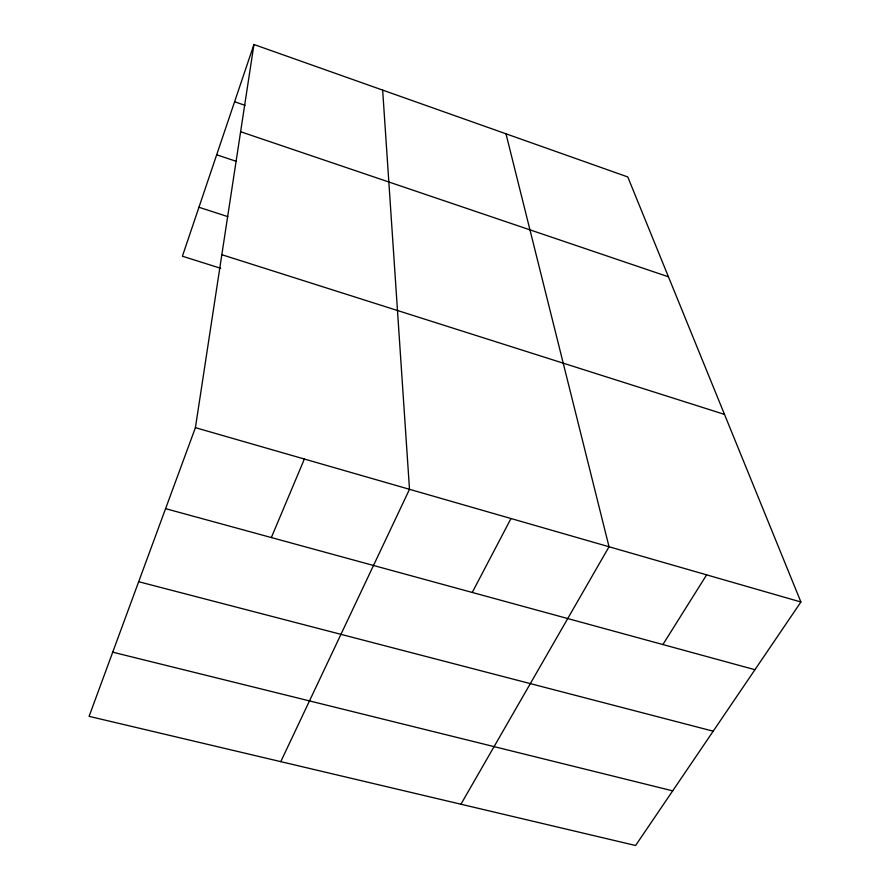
<?xml version="1.0" encoding="UTF-8"?>
<svg xmlns="http://www.w3.org/2000/svg" width="890" height="890" viewBox="0 0 890 890"><rect width="100%" height="100%" fill="white"/><g stroke="black" fill="none" stroke-linecap="round" stroke-linejoin="round"><path stroke-width="1.33" d="M195.411 427.667L253.939 44.5L627.773 176.954L800.911 601.996L635.582 845.5L89.089 716.35L195.411 427.667L800.911 601.996M253.939 44.5L182.406 256.22L220.698 268.302M271.339 537.56L304.38 459.04M280.773 761.651L409.5 489.311L382.656 90.112M472.245 592.462L510.994 518.525M460.942 804.226L609.038 546.76L505.987 133.811M662.894 644.56L706.627 574.851M112.73 652.181L672.684 790.854M138.673 581.715L713.19 731.191M165.585 508.657L754.931 669.703M221.833 254.696L724.493 414.406M198.948 207.27L227.851 216.637M216.671 154.782L236.306 161.346M240.612 131.731L668.446 276.812M234.593 101.749L245.028 105.332"/></g></svg>
